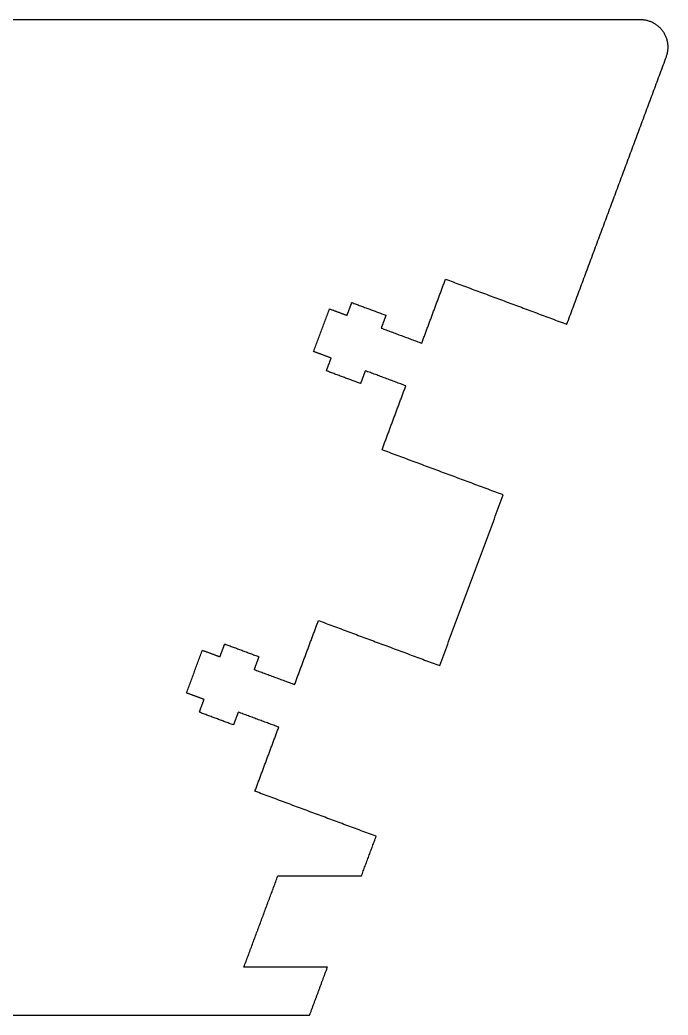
# Model space of a CAD drawing. Header units: inches. Extents: x -37.5 to -4.1, y 28.4 to 33.4.
# Drawn here: x -23.764 to -20.962, y 29.113 to 33.416 of the extents above; entities that cross this region are included whole.
import ezdxf

# ---------------------------------------------------------------- set-up
doc = ezdxf.new("R2010")
doc.units = ezdxf.units.IN
doc.header["$MEASUREMENT"] = 0
doc.layers.add('cut clear acryl', color=1, linetype='Continuous', true_color=0xfb0007)

msp = doc.modelspace()

# ---------------------------------------------------------------- linework, layer by layer
at = {"layer": 'cut clear acryl'}
for points in [[(-21.0804, 33.4161), (-27.8223, 33.4161), (-34.5642, 33.4161)], [(-21.4001, 32.1003), (-21.1849, 32.6785), (-20.9697, 33.2568)], [(-22.027, 32.0185), (-21.9755, 32.1569), (-21.924, 32.2952)], [(-21.924, 32.2952), (-21.662, 32.1978), (-21.4001, 32.1003)], [(-22.3498, 32.1386), (-22.3395, 32.1663), (-22.3292, 32.194)], [(-22.3292, 32.194), (-22.2554, 32.1665), (-22.1816, 32.139)], [(-22.4941, 31.9823), (-22.4598, 32.0745), (-22.4255, 32.1668)], [(-22.4255, 32.1668), (-22.3876, 32.1527), (-22.3498, 32.1386)], [(-22.1816, 32.139), (-22.1919, 32.1114), (-22.2022, 32.0837)], [(-22.2022, 32.0837), (-22.1146, 32.0511), (-22.027, 32.0185)], [(-22.4184, 31.9541), (-22.4563, 31.9682), (-22.4941, 31.9823)], [(-22.439, 31.8988), (-22.4287, 31.9264), (-22.4184, 31.9541)], [(-22.2914, 31.8438), (-22.3652, 31.8713), (-22.439, 31.8988)], [(-22.2709, 31.8992), (-22.2811, 31.8715), (-22.2914, 31.8438)], [(-22.0956, 31.834), (-22.1832, 31.8666), (-22.2709, 31.8992)], [(-22.1986, 31.5573), (-22.1471, 31.6956), (-22.0956, 31.834)], [(-21.6746, 31.3623), (-21.9366, 31.4598), (-22.1986, 31.5573)], [(-21.9492, 30.6243), (-21.8119, 30.9933), (-21.6746, 31.3623)], [(-22.5762, 30.5426), (-22.5247, 30.6809), (-22.4732, 30.8193)], [(-22.4732, 30.8193), (-22.2112, 30.7218), (-21.9492, 30.6243)], [(-23.0433, 30.5063), (-23.009, 30.5986), (-22.9747, 30.6908)], [(-22.9747, 30.6908), (-22.9368, 30.6768), (-22.899, 30.6627)], [(-22.899, 30.6627), (-22.8887, 30.6903), (-22.8784, 30.718)], [(-22.8784, 30.718), (-22.8046, 30.6906), (-22.7308, 30.6631)], [(-22.7308, 30.6631), (-22.7411, 30.6354), (-22.7514, 30.6077)], [(-22.7514, 30.6077), (-22.6638, 30.5752), (-22.5762, 30.5426)], [(-22.9676, 30.4782), (-23.0055, 30.4923), (-23.0433, 30.5063)], [(-22.9882, 30.4228), (-22.9779, 30.4505), (-22.9676, 30.4782)], [(-22.8406, 30.3679), (-22.9144, 30.3954), (-22.9882, 30.4228)], [(-22.82, 30.4233), (-22.8303, 30.3956), (-22.8406, 30.3679)], [(-22.6448, 30.3581), (-22.7324, 30.3907), (-22.82, 30.4233)], [(-22.7478, 30.0813), (-22.6963, 30.2197), (-22.6448, 30.3581)], [(-22.2238, 29.8864), (-22.4858, 29.9838), (-22.7478, 30.0813)], [(-22.2876, 29.7151), (-22.2557, 29.8007), (-22.2238, 29.8864)], [(-22.7954, 29.3211), (-22.7221, 29.5181), (-22.6488, 29.7151)], [(-22.6488, 29.7151), (-22.4682, 29.7151), (-22.2876, 29.7151)], [(-22.4342, 29.3211), (-22.6148, 29.3211), (-22.7954, 29.3211)], [(-22.5114, 29.1135), (-22.4728, 29.2173), (-22.4342, 29.3211)], [(-28.5893, 29.1135), (-25.5504, 29.1135), (-22.5114, 29.1135)]]:
    msp.add_open_spline(points, degree=2, dxfattribs=at)
msp.add_rational_spline([(-20.9697, 33.2568), (-20.9482, 33.3146), (-20.9834, 33.3653), (-21.0187, 33.4161), (-21.0804, 33.4161)], [1, 0.886183600157, 1, 0.886183600157, 1], degree=2, knots=[3912.311821, 3912.311821, 3912.311821, 3915.202345, 3915.202345, 3918.092869, 3918.092869, 3918.092869], dxfattribs=at)

doc.saveas('drawing.dxf')
